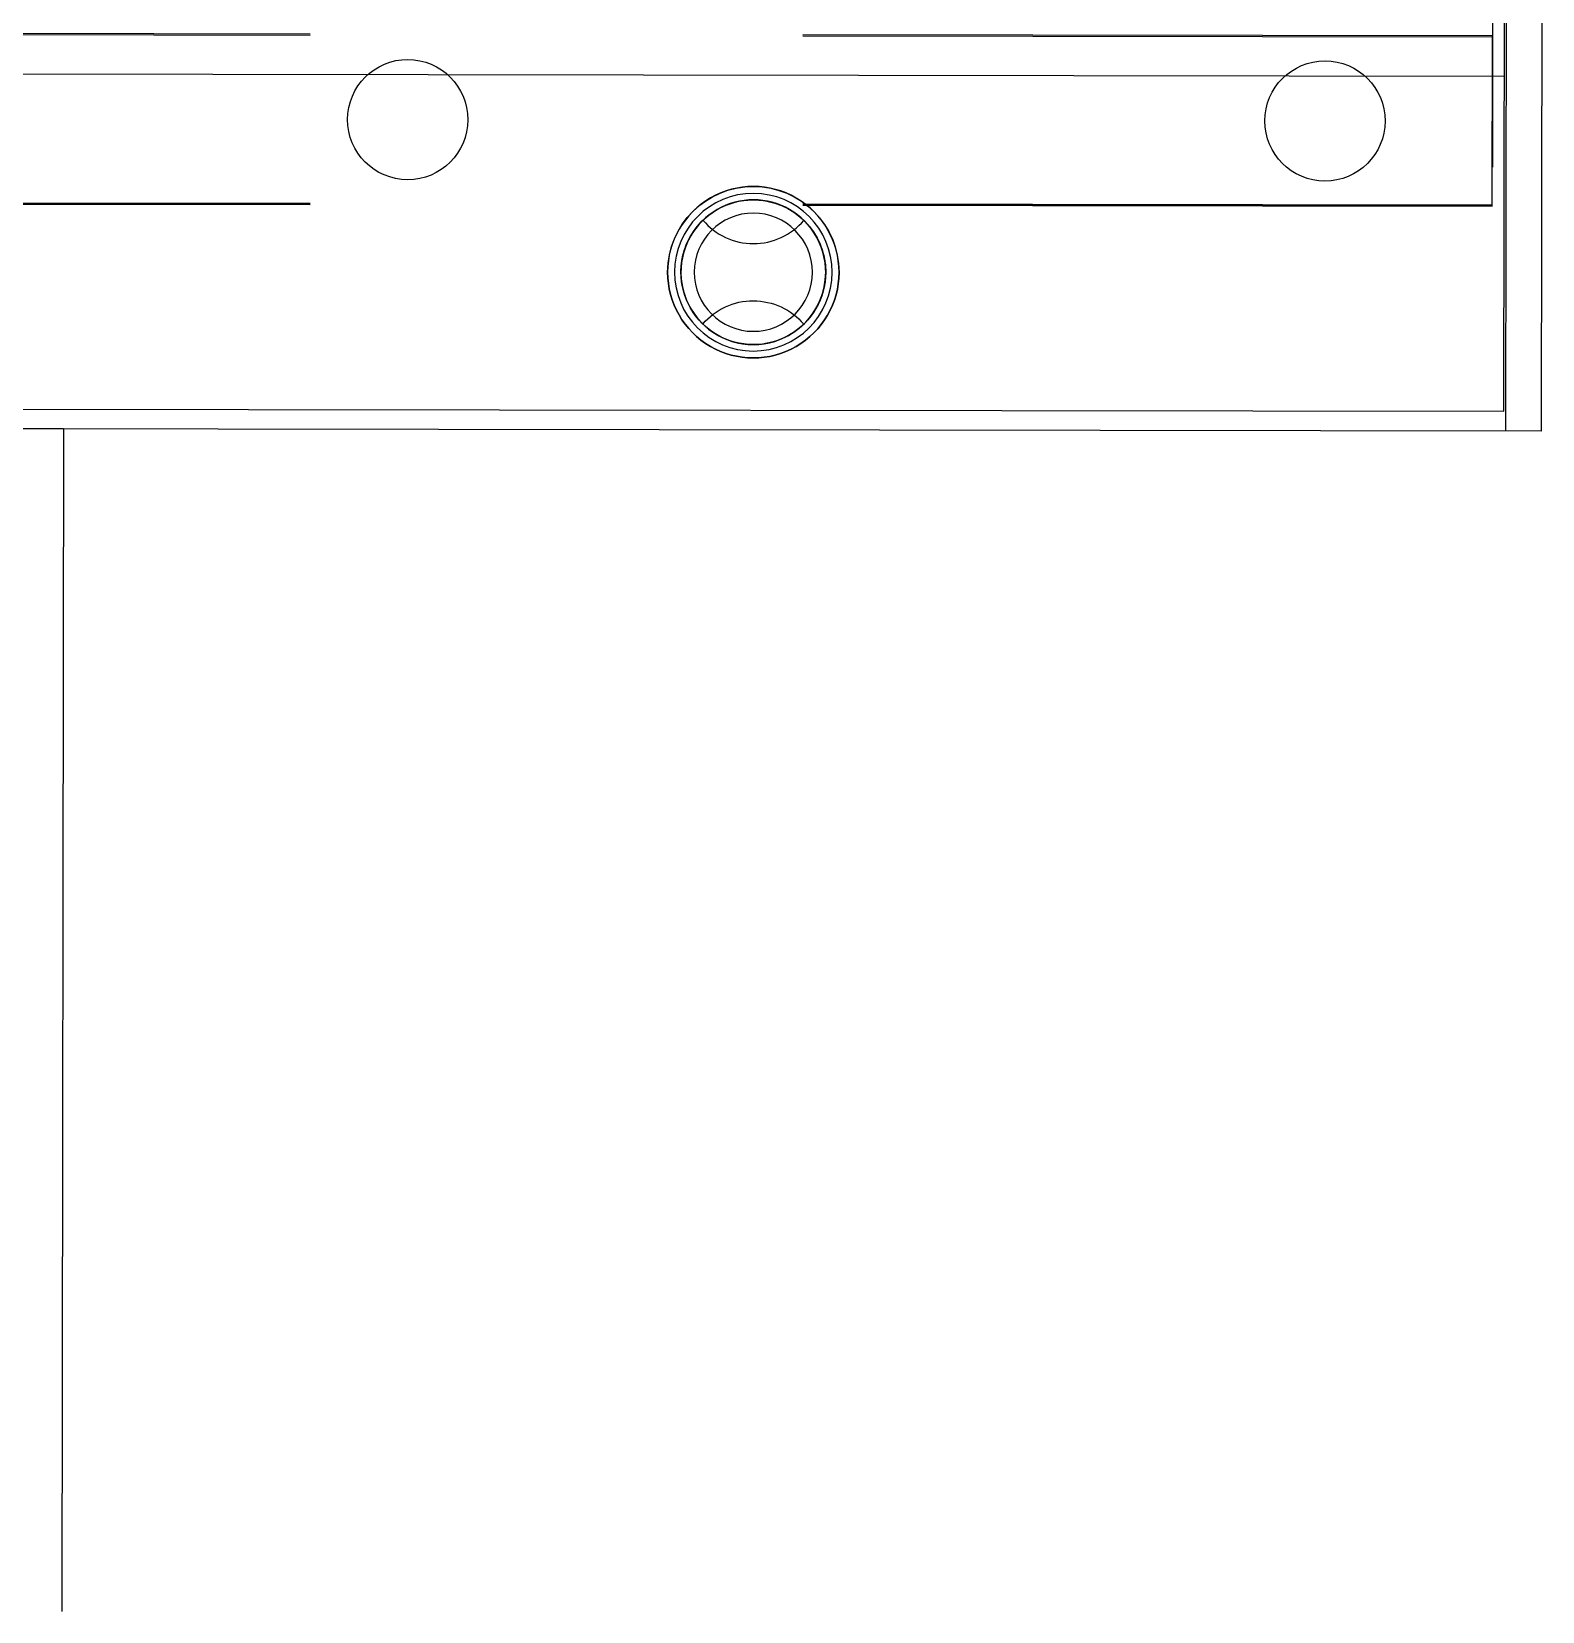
# Model space of a CAD drawing. Header units: inches. Extents: x 54 to 199, y 70 to 109.
# Drawn here: x 144.9 to 145.667, y 79.423 to 80.224 of the extents above; entities that cross this region are included whole.
import ezdxf
from ezdxf.enums import TextEntityAlignment as Align

# ---------------------------------------------------------------- set-up
doc = ezdxf.new("R2010")
doc.units = ezdxf.units.IN
doc.header["$MEASUREMENT"] = 0
for name, pattern in [('ACAD_ISO02W100', [15, 12, -3]), ('ACAD_ISO03W100', [30, 12, -18]), ('DASHED', [0.75, 0.5, -0.25])]:
    doc.linetypes.add(name, pattern=pattern)
doc.layers.add('1501', color=6, linetype='Continuous')
doc.layers.add('DIM', color=152, linetype='Continuous')
doc.layers.add('GOLDCLADDING', color=7, linetype='Continuous', true_color=0xffc20a)
doc.styles.add('ROMANS', font='romans.shx')

# ---------------------------------------------------------------- blocks, each defined once
blk = doc.blocks.new('GRWRFHRH')
at = {"color": 252, "linetype": 'ACAD_ISO03W100'}
for p, q in [((5.6702, 7.35218), (5.67079, 7.75218)), ((5.68879, 7.75215), (5.6882, 7.35215)), ((5.66921, 7.36218), (5.66978, 7.74218)), ((4.35721, 7.36413), (5.66921, 7.36218)), ((5.6882, 7.35215), (5.6702, 7.35218))]:
    blk.add_line(p, q, dxfattribs=at)
at = {"color": 252, "ltscale": 3}
for p, q in [((5.68879, 7.75215), (5.6882, 7.35215)), ((5.66947, 7.53218), (5.66953, 7.57218)), ((4.35747, 7.53412), (5.66947, 7.53218)), ((4.9382, 7.35326), (4.3382, 7.35415)), ((5.6882, 7.35215), (4.3382, 7.35415)), ((4.9382, 7.35326), (4.93731, 6.75327))]:
    blk.add_line(p, q, dxfattribs=at)
at = {"color": 252, "linetype": 'DASHED'}
for p, q in [((5.66351, 7.57219), (5.66339, 7.48611)), ((4.56349, 7.5545), (5.66349, 7.55289)), ((4.56349, 7.5538), (5.66349, 7.55219)), ((5.66336, 7.46618), (5.66349, 7.55289)), ((4.56336, 7.4685), (5.66336, 7.46688)), ((4.56336, 7.46815), (5.66336, 7.46653)), ((4.56336, 7.46815), (5.66336, 7.46653)), ((4.56336, 7.4678), (5.66336, 7.46618))]:
    blk.add_line(p, q, dxfattribs=at)
for centre, major_axis, start_param, end_param in [((5.11292, 7.51018, 0.0039), (-0.02157, 0.02157), 2.354711, 8.637896), ((5.57843, 7.50948, 0.0039), (0.02157, 0.02157), 3.925507, 10.208692)]:
    blk.add_ellipse(centre, major_axis=major_axis, ratio=1, start_param=start_param, end_param=end_param, dxfattribs=at)
at = {"color": 252, "linetype": 'ACAD_ISO02W100', "ltscale": 3, "extrusion": (0, 0, -1)}
blk.add_ellipse((5.28832, 7.43274), major_axis=(-0.02828, 0.02828), ratio=1, start_param=0.786882, end_param=7.070067, dxfattribs=at)
blk.add_ellipse((5.28832, 7.43274), major_axis=(-0.02828, 0.02828), ratio=1, start_param=0.786882, end_param=7.070067, dxfattribs=at)
at = {"color": 252, "ltscale": 3, "extrusion": (0, 0, -1)}
blk.add_ellipse((5.28832, 7.43274), major_axis=(0.02121, 0.02121), ratio=1, start_param=-0.783914, end_param=5.499271, dxfattribs=at)
blk.add_ellipse((5.28832, 7.43274), major_axis=(0.02121, 0.02121), ratio=1, start_param=-0.783914, end_param=5.499271, dxfattribs=at)
at = {"layer": '1501', "color": 252, "extrusion": (0, 0, -1)}
for centre, major_axis, start_param, end_param in [((5.28832, 7.43274), (-0.02597, 0.02597), 4.700194, 9.439941), ((5.28825, 7.38459), (-0.0238, 0.0238), 6.204983, 7.935151)]:
    blk.add_ellipse(centre, major_axis=major_axis, ratio=1, start_param=start_param, end_param=end_param, dxfattribs=at)
at = {"layer": '1501', "color": 252}
for centre, major_axis, start_param, end_param in [((5.28832, 7.43274), (-0.02597, 0.02597), -0.015163, 4.724584), ((5.28839, 7.4809), (-0.0238, 0.0238), 1.489627, 3.219795)]:
    blk.add_ellipse(centre, major_axis=major_axis, ratio=1, start_param=start_param, end_param=end_param, dxfattribs=at)
at = {"layer": 'DIM', "color": 252, "extrusion": (0, 0, -1)}
for major_axis, start_param, end_param in [((-0.03076, 0.03076), 5.499271, 8.640863), ((-0.02597, 0.02597), 5.499271, 8.640863), ((0.03076, 0.03076), 0.786882, 3.928475), ((0.02597, 0.02597), 0.786882, 3.928475)]:
    blk.add_ellipse((5.28832, 7.43274), major_axis=major_axis, ratio=1, start_param=start_param, end_param=end_param, dxfattribs=at)
at = {"layer": 'DIM', "color": 252}
for major_axis, start_param, end_param in [((0.03076, 0.03076), 5.496303, 8.637896), ((0.02597, 0.02597), 5.496303, 8.637896), ((-0.03076, 0.03076), 0.783914, 3.925507), ((0.02597, 0.02597), 2.354711, 5.496303)]:
    blk.add_ellipse((5.28832, 7.43274), major_axis=major_axis, ratio=1, start_param=start_param, end_param=end_param, dxfattribs=at)
at = {"color": 252, "style": 'ROMANS'}
for p in [(-5.11757, 7.45916, 0), (3.16531, 4.70638, 0), (-5.11757, 4.62872, 0)]:
    blk.add_attdef('ELEV', text='', height=0.10354, dxfattribs=at).set_placement(p, align=Align.BOTTOM_LEFT)
for p in [(-5.11757, 7.39034, 0), (3.16531, 4.63756, 0), (-5.11757, 4.5599, 0)]:
    blk.add_attdef('LEVEL', text='', height=0.10354, dxfattribs=at).set_placement(p, align=Align.TOP_LEFT)

msp = doc.modelspace()

# ---------------------------------------------------------------- block references
at = {"layer": 'GOLDCLADDING'}
msp.add_blockref('GRWRFHRH', (139.97813, 72.66933, 0), dxfattribs=at)

doc.saveas('drawing.dxf')
